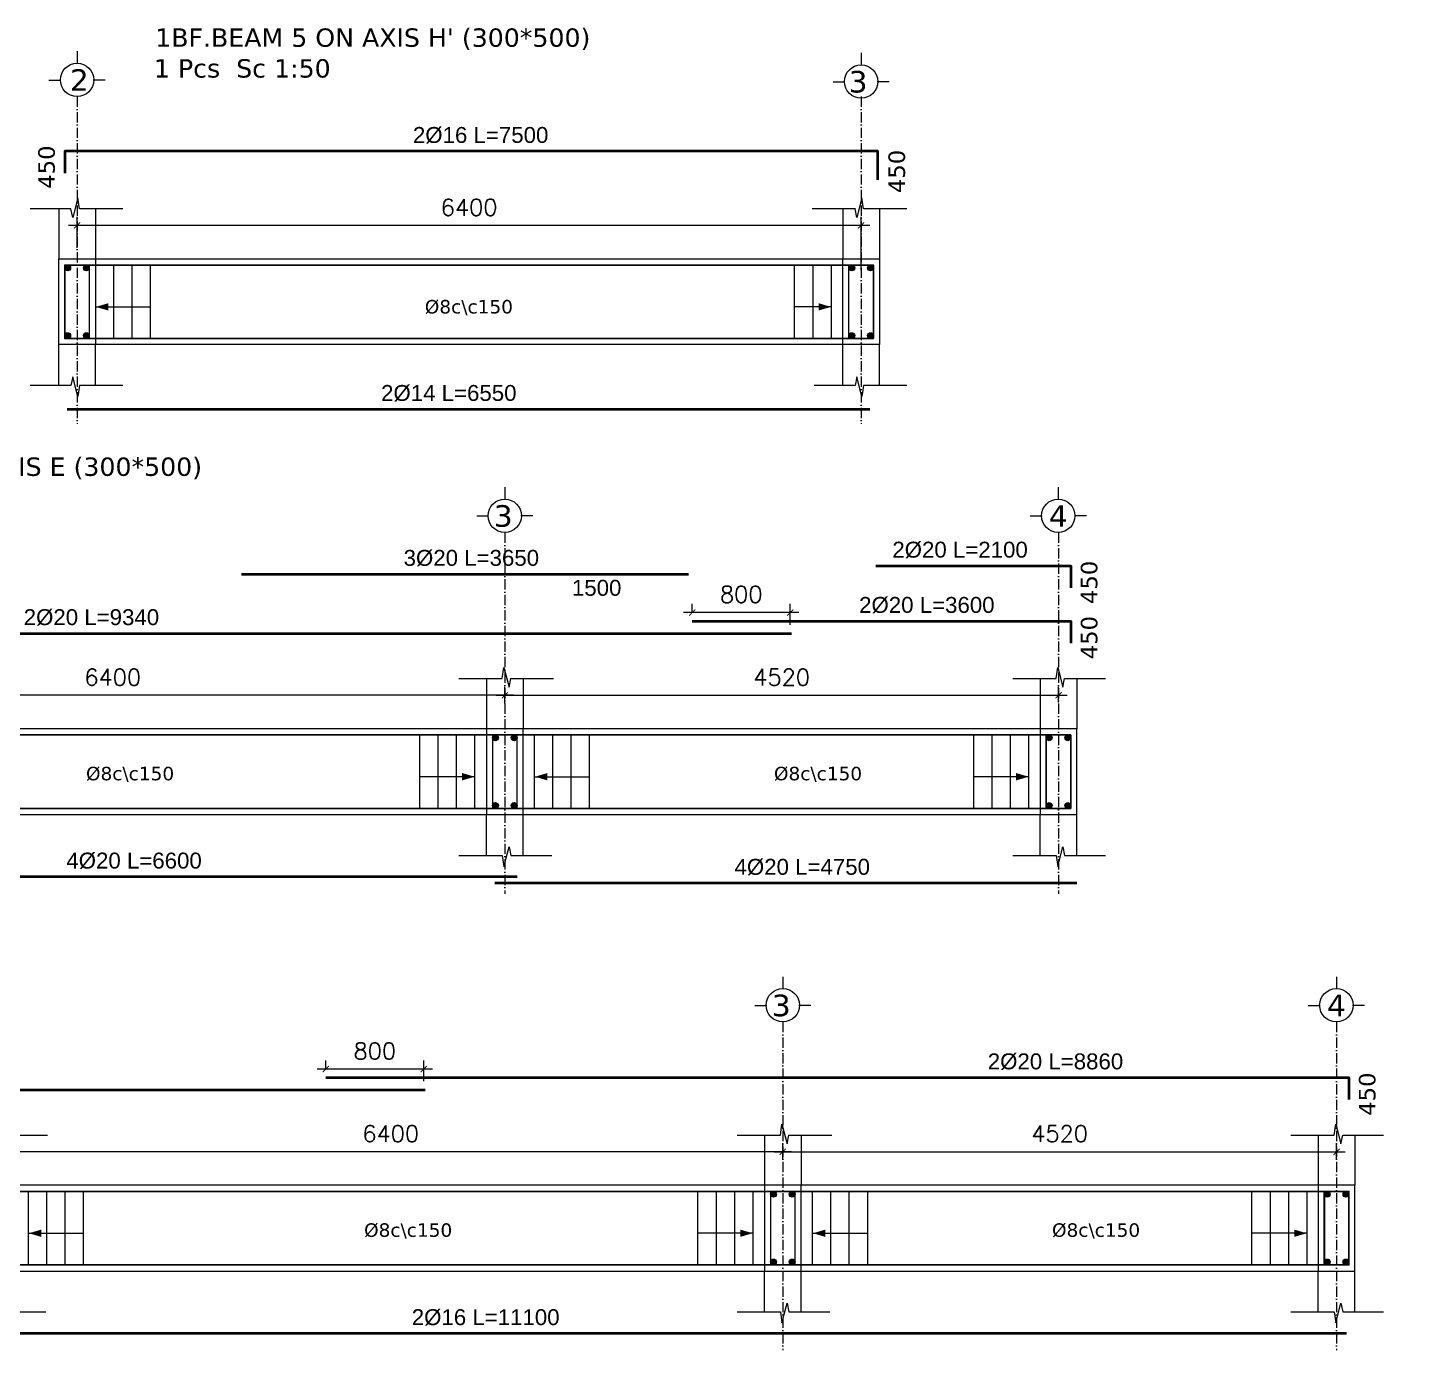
# Model space of a CAD drawing. Header units: inches. Extents: x -17020 to 43805, y -10194 to 123061.
# Drawn here: x -2913 to -1783, y 113224 to 114304 of the extents above; entities that cross this region are included whole.
import ezdxf

# ---------------------------------------------------------------- set-up
doc = ezdxf.new("R2010")
doc.units = ezdxf.units.IN
doc.header["$LTSCALE"] = 0.7
doc.header["$MEASUREMENT"] = 0
doc.linetypes.add('ACAD_ISO10W100', pattern=[18, 12, -3, 0, -3])
doc.layers.get('0').update_dxf_attribs({"lineweight": 13})
doc.layers.get('Defpoints').update_dxf_attribs({"lineweight": 5})
for name, color, linetype, lineweight in [('axis', 254, 'ACAD_ISO10W100', 9), ('BEAM FRAME', 5, 'Continuous', 18), ('COLUMN', 4, 'Continuous', 20), ('elevline', 30, 'Continuous', 20), ('FRAME 070', 5, 'Continuous', 60), ('hatch', 9, 'Continuous', 9), ('renforcment', 141, 'Continuous', 40), ('tex', 3, 'Continuous', 25), ('TEXT', 3, 'Continuous', 25), ('top rein. extension', 50, 'Continuous', 20), ('top renforcment', 7, 'Continuous', 40)]:
    doc.layers.add(name, color=color, linetype=linetype, lineweight=lineweight)
doc.styles.add('100', font='romans.shx', dxfattribs={"height": 13.5})
doc.styles.add('romanc', font='verdana.ttf', dxfattribs={"height": 250})
doc.styles.get("Standard").update_dxf_attribs({"font": 'arial.ttf', "height": 13})
doc.dimstyles.new('100', dxfattribs={"dimtxt": 13.5, "dimasz": 5, "dimexe": 7, "dimexo": 7, "dimgap": 8, "dimtad": 1, "dimdec": 0, "dimlfac": 10, "dimzin": 4, "dimdsep": 46, "dimtxsty": '100', "dimblk": 'ARCHTICK', "dimcen": 0.09, "dimdle": 7, "dimclrd": 1, "dimclre": 8, "dimclrt": 2, "dimadec": 0, "dimazin": 1, "dimtfac": 1, "dimtdec": 0, "dimtix": 1, "dimtofl": 0, "dimtmove": 0, "dimatfit": 3, "dimldrblk": 'ARCHTICK', "dimfxl": 0.18, "dimtolj": 1, "dimtzin": 0, "dimlwd": -1, "dimlwe": -1, "dimarcsym": 0})
doc.dimstyles.get("Standard").update_dxf_attribs({"dimtxt": 13, "dimasz": 5, "dimexe": 0.18, "dimexo": 0.0625, "dimgap": 6, "dimtad": 1, "dimdec": 0, "dimlfac": 10, "dimzin": 0, "dimdsep": 46, "dimtxsty": 'Standard', "dimblk": 'ARCHTICK', "dimcen": 0.09, "dimse1": 1, "dimse2": 1, "dimclrd": 1, "dimclre": 7, "dimclrt": 3, "dimadec": 0, "dimazin": 0, "dimtfac": 1, "dimtdec": 0, "dimtix": 1, "dimtofl": 0, "dimtmove": 0, "dimatfit": 3, "dimldrblk": 'ARCHTICK', "dimfxl": 1, "dimtolj": 1, "dimtzin": 0, "dimarcsym": 0})

# ---------------------------------------------------------------- blocks, each defined once
blk = doc.blocks.new('_ArchTick')
at = {"color": 0, "linetype": 'ByBlock', "lineweight": 0, "const_width": 0.15}
blk.add_lwpolyline([(-0.5, -0.5), (0.5, 0.5)], dxfattribs=at)
blk = doc.blocks.new('*D1490')
at = {"color": 8, "transparency": 16777216}
for p, q in [((-2872.4, 114124.5), (-2872.4, 114149.7)), ((-2232.4, 114106.1), (-2232.4, 114149.7))]:
    blk.add_line(p, q, dxfattribs=at)
at = {"color": 1, "transparency": 16777216}
blk.add_line((-2225.4, 114142.7), (-2879.4, 114142.7), dxfattribs=at)
at = {"layer": 'Defpoints', "color": 0, "transparency": 16777216}
for p in [(-2872.4, 114142.7), (-2872.4, 114117.5), (-2232.4, 114099.1)]:
    blk.add_point(p, dxfattribs=at)
at = {"color": 1, "transparency": 16777216, "xscale": 5, "yscale": 5, "zscale": 5, "rotation": 180}
blk.add_blockref('_ArchTick', (-2872.4, 114142.7), dxfattribs=at)
at = {"color": 1, "transparency": 16777216, "xscale": 5, "yscale": 5, "zscale": 5}
blk.add_blockref('_ArchTick', (-2232.4, 114142.7), dxfattribs=at)
at = {"color": 2, "transparency": 16777216, "insert": (-2552.4, 114157.4), "char_height": 13.5, "attachment_point": 5, "style": '100'}
blk.add_mtext('\\A1;6400', dxfattribs=at)
blk = doc.blocks.new('*D1491')
at = {"layer": 'Defpoints', "color": 0, "transparency": 16777216}
for p in [(-2880.4, 113992.7, -37318.8), (-2880.4, 113992.7), (-2225.4, 113992.7, -13870.6)]:
    blk.add_point(p, dxfattribs=at)
at = {"layer": 'TEXT', "color": 3, "transparency": 16777216, "insert": (-2569, 114005.7), "char_height": 13, "attachment_point": 5}
blk.add_mtext('\\A1;2%%C14 L=6550', dxfattribs=at)
blk = doc.blocks.new('*D1492')
at = {"layer": 'Defpoints', "color": 0, "transparency": 16777216}
for p in [(-2925.8, 114203.3, -440.4), (-2175.8, 114203.3, 46.4), (-2175.8, 114203.3)]:
    blk.add_point(p, dxfattribs=at)
at = {"layer": 'TEXT', "color": 3, "transparency": 16777216, "insert": (-2543, 114216.3), "char_height": 13, "attachment_point": 5}
blk.add_mtext('\\A1;2%%C16 L=7500', dxfattribs=at)
blk = doc.blocks.new('*D1515')
at = {"layer": 'Defpoints', "color": 0, "transparency": 16777216}
for p in [(-3223.3, 113809.7, -0.5), (-3223.3, 113809.7), (-2289.3, 113809.7, -167.8)]:
    blk.add_point(p, dxfattribs=at)
at = {"layer": 'TEXT', "color": 3, "transparency": 16777216, "insert": (-2860.7, 113822.7), "char_height": 13, "attachment_point": 5}
blk.add_mtext('\\A1;2%%C20 L=9340', dxfattribs=at)
blk = doc.blocks.new('*D1516')
at = {"color": 8, "transparency": 16777216}
for p, q in [((-2523.3, 113752.6), (-2523.3, 113766.2)), ((-2071.3, 113753.2), (-2071.3, 113766.2))]:
    blk.add_line(p, q, dxfattribs=at)
at = {"color": 1, "transparency": 16777216}
blk.add_line((-2530.3, 113759.2), (-2064.3, 113759.2), dxfattribs=at)
at = {"layer": 'Defpoints', "color": 0, "transparency": 16777216}
for p in [(-2071.3, 113759.2), (-2523.3, 113745.6), (-2071.3, 113746.2)]:
    blk.add_point(p, dxfattribs=at)
at = {"color": 1, "transparency": 16777216, "xscale": 5, "yscale": 5, "zscale": 5, "rotation": 180}
blk.add_blockref('_ArchTick', (-2523.3, 113759.2), dxfattribs=at)
at = {"color": 1, "transparency": 16777216, "xscale": 5, "yscale": 5, "zscale": 5}
blk.add_blockref('_ArchTick', (-2071.3, 113759.2), dxfattribs=at)
at = {"color": 2, "transparency": 16777216, "insert": (-2297.3, 113773.9), "char_height": 13.5, "attachment_point": 5, "style": '100'}
blk.add_mtext('\\A1;4520', dxfattribs=at)
blk = doc.blocks.new('*D1517')
at = {"layer": 'Defpoints', "color": 0, "transparency": 16777216}
for p in [(-2370.3, 113819.7, -157.8), (-2370.3, 113819.7), (-2010.3, 113819.7, -436.4)]:
    blk.add_point(p, dxfattribs=at)
at = {"layer": 'TEXT', "color": 3, "transparency": 16777216, "insert": (-2178.8, 113832.7), "char_height": 13, "attachment_point": 5}
blk.add_mtext('\\A1;2%%C20 L=3600', dxfattribs=at)
blk = doc.blocks.new('*D1523')
at = {"color": 8, "transparency": 16777216}
for p, q in [((-2370.3, 113826.7), (-2370.3, 113833.7)), ((-2290.3, 113816.7), (-2290.3, 113833.7))]:
    blk.add_line(p, q, dxfattribs=at)
at = {"color": 1, "transparency": 16777216}
blk.add_line((-2283.3, 113826.7), (-2377.3, 113826.7), dxfattribs=at)
at = {"layer": 'Defpoints', "color": 0, "transparency": 16777216}
for p in [(-2370.3, 113826.7), (-2370.3, 113819.7), (-2290.3, 113809.7)]:
    blk.add_point(p, dxfattribs=at)
at = {"color": 1, "transparency": 16777216, "xscale": 5, "yscale": 5, "zscale": 5, "rotation": 180}
blk.add_blockref('_ArchTick', (-2370.3, 113826.7), dxfattribs=at)
at = {"color": 1, "transparency": 16777216, "xscale": 5, "yscale": 5, "zscale": 5}
blk.add_blockref('_ArchTick', (-2290.3, 113826.7), dxfattribs=at)
at = {"color": 2, "transparency": 16777216, "insert": (-2330.3, 113841.5), "char_height": 13.5, "attachment_point": 5, "style": '100'}
blk.add_mtext('\\A1;800', dxfattribs=at)
blk = doc.blocks.new('*D1518')
at = {"color": 8, "transparency": 16777216}
for p, q in [((-3163.3, 113750.2), (-3163.3, 113766.2)), ((-2523.3, 113752.6), (-2523.3, 113766.2))]:
    blk.add_line(p, q, dxfattribs=at)
at = {"color": 1, "transparency": 16777216}
blk.add_line((-2516.3, 113759.2), (-3170.3, 113759.2), dxfattribs=at)
at = {"layer": 'Defpoints', "color": 0, "transparency": 16777216}
for p in [(-3163.3, 113759.2), (-3163.3, 113743.2), (-2523.3, 113745.6)]:
    blk.add_point(p, dxfattribs=at)
at = {"color": 1, "transparency": 16777216, "xscale": 5, "yscale": 5, "zscale": 5, "rotation": 180}
blk.add_blockref('_ArchTick', (-3163.3, 113759.2), dxfattribs=at)
at = {"color": 1, "transparency": 16777216, "xscale": 5, "yscale": 5, "zscale": 5}
blk.add_blockref('_ArchTick', (-2523.3, 113759.2), dxfattribs=at)
at = {"color": 2, "transparency": 16777216, "insert": (-2843.3, 113773.9), "char_height": 13.5, "attachment_point": 5, "style": '100'}
blk.add_mtext('\\A1;6400', dxfattribs=at)
blk = doc.blocks.new('*D1520')
at = {"layer": 'Defpoints', "color": 0, "transparency": 16777216}
for p in [(-3173.3, 113611, -13652.7), (-2513.3, 113611, -37100.9), (-2513.3, 113611)]:
    blk.add_point(p, dxfattribs=at)
at = {"layer": 'TEXT', "color": 3, "transparency": 16777216, "insert": (-2825.9, 113624), "char_height": 13, "attachment_point": 5}
blk.add_mtext('\\A1;4%%C20 L=6600', dxfattribs=at)
blk = doc.blocks.new('*D1521')
at = {"layer": 'Defpoints', "color": 0, "transparency": 16777216}
for p in [(-2531.3, 113605.9, -13652.7), (-2056.3, 113605.9, -37318.8), (-2056.3, 113605.9)]:
    blk.add_point(p, dxfattribs=at)
at = {"layer": 'TEXT', "color": 3, "transparency": 16777216, "insert": (-2280.5, 113618.9), "char_height": 13, "attachment_point": 5}
blk.add_mtext('\\A1;4%%C20 L=4750', dxfattribs=at)
blk = doc.blocks.new('*D1522')
at = {"layer": 'Defpoints', "color": 0, "transparency": 16777216}
for p in [(-2220.3, 113864.8, -157.8), (-2220.3, 113864.8), (-2010.3, 113864.8, -436.4)]:
    blk.add_point(p, dxfattribs=at)
at = {"layer": 'TEXT', "color": 3, "transparency": 16777216, "insert": (-2151.7, 113877.8), "char_height": 13, "attachment_point": 5}
blk.add_mtext('\\A1;2%%C20 L=2100', dxfattribs=at)
blk = doc.blocks.new('*D1524')
at = {"layer": 'Defpoints', "color": 0, "transparency": 16777216}
for p in [(-2738.3, 113858.1, -203.1), (-2738.3, 113858.1), (-2373.3, 113858.1, -189.9)]:
    blk.add_point(p, dxfattribs=at)
at = {"layer": 'TEXT', "color": 3, "transparency": 16777216, "insert": (-2550.6, 113871.1), "char_height": 13, "attachment_point": 5}
blk.add_mtext('\\A1;3%%C20 L=3650', dxfattribs=at)
blk = doc.blocks.new('*D1525')
at = {"layer": 'Defpoints', "color": 0, "transparency": 16777216}
for p in [(-2523.3, 113856.5), (-2373.3, 113856.5), (-2373.3, 113834.1)]:
    blk.add_point(p, dxfattribs=at)
at = {"layer": 'TEXT', "color": 3, "transparency": 16777216, "insert": (-2448.3, 113846.8), "char_height": 13, "attachment_point": 5}
blk.add_mtext('\\A1;1500', dxfattribs=at)
blk = doc.blocks.new('*D1548')
at = {"layer": 'Defpoints', "color": 0, "transparency": 16777216}
for p in [(-3638.4, 113437.1, -218.4), (-3638.4, 113437.1), (-2588.4, 113437.1, -167.8)]:
    blk.add_point(p, dxfattribs=at)
at = {"layer": 'TEXT', "color": 3, "transparency": 16777216, "insert": (-3170.1, 113450.1), "char_height": 13, "attachment_point": 5}
blk.add_mtext('\\A1;2%%C20 L=10500', dxfattribs=at)
blk = doc.blocks.new('*D1549')
at = {"color": 8, "transparency": 16777216}
for p, q in [((-2296.4, 113379.9), (-2296.4, 113393.5)), ((-1844.4, 113380.5), (-1844.4, 113393.5))]:
    blk.add_line(p, q, dxfattribs=at)
at = {"color": 1, "transparency": 16777216}
blk.add_line((-2303.4, 113386.5), (-1837.4, 113386.5), dxfattribs=at)
at = {"layer": 'Defpoints', "color": 0, "transparency": 16777216}
for p in [(-1844.4, 113386.5), (-2296.4, 113372.9), (-1844.4, 113373.5)]:
    blk.add_point(p, dxfattribs=at)
at = {"color": 1, "transparency": 16777216, "xscale": 5, "yscale": 5, "zscale": 5, "rotation": 180}
blk.add_blockref('_ArchTick', (-2296.4, 113386.5), dxfattribs=at)
at = {"color": 1, "transparency": 16777216, "xscale": 5, "yscale": 5, "zscale": 5}
blk.add_blockref('_ArchTick', (-1844.4, 113386.5), dxfattribs=at)
at = {"color": 2, "transparency": 16777216, "insert": (-2070.4, 113401.3), "char_height": 13.5, "attachment_point": 5, "style": '100'}
blk.add_mtext('\\A1;4520', dxfattribs=at)
blk = doc.blocks.new('*D1542')
at = {"layer": 'Defpoints', "color": 0, "transparency": 16777216}
for p in [(-2669.4, 113447.1, -157.8), (-2669.4, 113447.1), (-1783.4, 113447.1, -218.5)]:
    blk.add_point(p, dxfattribs=at)
at = {"layer": 'TEXT', "color": 3, "transparency": 16777216, "insert": (-2073.8, 113460.1), "char_height": 13, "attachment_point": 5}
blk.add_mtext('\\A1;2%%C20 L=8860', dxfattribs=at)
blk = doc.blocks.new('*D1550')
at = {"color": 8, "transparency": 16777216}
for p, q in [((-2669.4, 113454.1), (-2669.4, 113461.1)), ((-2589.4, 113444.1), (-2589.4, 113461.1))]:
    blk.add_line(p, q, dxfattribs=at)
at = {"color": 1, "transparency": 16777216}
blk.add_line((-2582.4, 113454.1), (-2676.4, 113454.1), dxfattribs=at)
at = {"layer": 'Defpoints', "color": 0, "transparency": 16777216}
for p in [(-2669.4, 113454.1), (-2669.4, 113447.1), (-2589.4, 113437.1)]:
    blk.add_point(p, dxfattribs=at)
at = {"color": 1, "transparency": 16777216, "xscale": 5, "yscale": 5, "zscale": 5, "rotation": 180}
blk.add_blockref('_ArchTick', (-2669.4, 113454.1), dxfattribs=at)
at = {"color": 1, "transparency": 16777216, "xscale": 5, "yscale": 5, "zscale": 5}
blk.add_blockref('_ArchTick', (-2589.4, 113454.1), dxfattribs=at)
at = {"color": 2, "transparency": 16777216, "insert": (-2629.4, 113468.8), "char_height": 13.5, "attachment_point": 5, "style": '100'}
blk.add_mtext('\\A1;800', dxfattribs=at)
blk = doc.blocks.new('*D1543')
at = {"color": 8, "transparency": 16777216}
for p, q in [((-2936.4, 113377.6), (-2936.4, 113393.5)), ((-2296.4, 113379.9), (-2296.4, 113393.5))]:
    blk.add_line(p, q, dxfattribs=at)
at = {"color": 1, "transparency": 16777216}
blk.add_line((-2289.4, 113386.5), (-2943.4, 113386.5), dxfattribs=at)
at = {"layer": 'Defpoints', "color": 0, "transparency": 16777216}
for p in [(-2936.4, 113386.5), (-2936.4, 113370.6), (-2296.4, 113372.9)]:
    blk.add_point(p, dxfattribs=at)
at = {"color": 1, "transparency": 16777216, "xscale": 5, "yscale": 5, "zscale": 5, "rotation": 180}
blk.add_blockref('_ArchTick', (-2936.4, 113386.5), dxfattribs=at)
at = {"color": 1, "transparency": 16777216, "xscale": 5, "yscale": 5, "zscale": 5}
blk.add_blockref('_ArchTick', (-2296.4, 113386.5), dxfattribs=at)
at = {"color": 2, "transparency": 16777216, "insert": (-2616.4, 113401.3), "char_height": 13.5, "attachment_point": 5, "style": '100'}
blk.add_mtext('\\A1;6400', dxfattribs=at)
blk = doc.blocks.new('*D1546')
at = {"layer": 'Defpoints', "color": 0, "transparency": 16777216}
for p in [(-2946.4, 113238.3, -13652.7), (-1836.4, 113238.3, -37100.9), (-1836.4, 113238.3)]:
    blk.add_point(p, dxfattribs=at)
at = {"layer": 'TEXT', "color": 3, "transparency": 16777216, "insert": (-2538.9, 113251.3), "char_height": 13, "attachment_point": 5}
blk.add_mtext('\\A1;2%%C16 L=11100', dxfattribs=at)

msp = doc.modelspace()

# ---------------------------------------------------------------- hatches: boundary and pattern name
at = {"layer": 'elevline'}
for points in [[(-2877.68, 114108, 1), (-2882.43, 114108, 1)], [(-2867.19, 114108, -1), (-2862.43, 114108, -1)], [(-2237.68, 114108, 1), (-2242.43, 114108, 1)], [(-2227.19, 114108, -1), (-2222.43, 114108, -1)], [(-2877.68, 114052.76, -1), (-2882.43, 114052.76, -1)], [(-2867.19, 114052.76, 1), (-2862.43, 114052.76, 1)], [(-2237.68, 114052.76, -1), (-2242.43, 114052.76, -1)], [(-2227.19, 114052.76, 1), (-2222.43, 114052.76, 1)], [(-2528.56, 113724.48, 1), (-2533.32, 113724.48, 1)], [(-2518.07, 113724.48, -1), (-2513.32, 113724.48, -1)], [(-2076.56, 113724.48, 1), (-2081.32, 113724.48, 1)], [(-2066.07, 113724.48, -1), (-2061.32, 113724.48, -1)], [(-2528.56, 113669.24, -1), (-2533.32, 113669.24, -1)], [(-2518.07, 113669.24, 1), (-2513.32, 113669.24, 1)], [(-2076.56, 113669.24, -1), (-2081.32, 113669.24, -1)], [(-2066.07, 113669.24, 1), (-2061.32, 113669.24, 1)], [(-2301.6, 113351.83, 1), (-2306.35, 113351.83, 1)], [(-2291.11, 113351.83, -1), (-2286.35, 113351.83, -1)], [(-1849.6, 113351.83, 1), (-1854.35, 113351.83, 1)], [(-1839.11, 113351.83, -1), (-1834.35, 113351.83, -1)], [(-2301.6, 113296.59, -1), (-2306.35, 113296.59, -1)], [(-2291.11, 113296.59, 1), (-2286.35, 113296.59, 1)], [(-1849.6, 113296.59, -1), (-1854.35, 113296.59, -1)], [(-1839.11, 113296.59, 1), (-1834.35, 113296.59, 1)]]:
    msp.add_hatch(color=256, dxfattribs=at).paths.add_polyline_path(points)

# ---------------------------------------------------------------- linework, layer by layer
at = {"layer": 'axis'}
for p, q in [((-2872.43, 114247.9, -217.91), (-2872.43, 113980.64, -217.91)), ((-2232.43, 114247.9, -217.91), (-2232.43, 113980.64, -217.91)), ((-2523.32, 113892.05), (-2523.32, 113597.12)), ((-2071.32, 113892.05), (-2071.32, 113597.12)), ((-2296.35, 113492.51, -217.91), (-2296.35, 113224.47, -217.91)), ((-1844.35, 113492.51, -217.91), (-1844.35, 113224.47, -217.91))]:
    msp.add_line(p, q, dxfattribs=at)
at = {"layer": 'BEAM FRAME'}
for points in [[(-2217.43, 114045.38), (-2887.43, 114045.38), (-2887.43, 114115.38), (-2217.43, 114115.38)], [(-3593.35, 113289.21), (-1829.35, 113289.21), (-1829.35, 113359.21), (-3593.35, 113359.21)]]:
    msp.add_lwpolyline(points, close=True, dxfattribs=at)
at = {"layer": 'BEAM FRAME', "elevation": 217.91}
msp.add_lwpolyline([(-3178.32, 113661.86), (-2056.32, 113661.86), (-2056.32, 113731.86), (-3178.32, 113731.86)], close=True, dxfattribs=at)
at = {"layer": 'COLUMN', "lineweight": 20}
for p, q in [((-2887.43, 114156.3), (-2887.43, 114115.38)), ((-2857.43, 114156.3), (-2857.43, 114115.38)), ((-2247.43, 114156.3), (-2247.43, 114115.38)), ((-2217.43, 114156.3), (-2217.43, 114115.38)), ((-2887.43, 114011.95), (-2887.43, 114045.38)), ((-2857.43, 114011.95), (-2857.43, 114045.38)), ((-2247.43, 114011.95), (-2247.43, 114045.38)), ((-2217.43, 114011.95), (-2217.43, 114045.38)), ((-2538.32, 113772.78, 217.91), (-2538.32, 113731.86, 217.91)), ((-2508.32, 113772.78, 217.91), (-2508.32, 113731.86, 217.91)), ((-2086.32, 113772.78, 217.91), (-2086.32, 113731.86, 217.91)), ((-2056.32, 113772.78, 217.91), (-2056.32, 113731.86, 217.91)), ((-2538.32, 113628.43, 217.91), (-2538.32, 113661.86, 217.91)), ((-2508.32, 113628.43, 217.91), (-2508.32, 113661.86, 217.91)), ((-2086.32, 113628.43, 217.91), (-2086.32, 113661.86, 217.91)), ((-2056.32, 113628.43, 217.91), (-2056.32, 113661.86, 217.91)), ((-2311.35, 113400.14), (-2311.35, 113359.21)), ((-2281.35, 113400.14), (-2281.35, 113359.21)), ((-1859.35, 113400.14), (-1859.35, 113359.21)), ((-1829.35, 113400.14), (-1829.35, 113359.21)), ((-2311.35, 113255.79), (-2311.35, 113289.21)), ((-2281.35, 113255.79), (-2281.35, 113289.21)), ((-1859.35, 113255.79), (-1859.35, 113289.21)), ((-1829.35, 113255.79), (-1829.35, 113289.21))]:
    msp.add_line(p, q, dxfattribs=at)
at = {"layer": 'elevline'}
for p, q in [((-2842.43, 114050.38, -217.91), (-2842.43, 114110.38, -217.91)), ((-2827.43, 114050.38, -217.91), (-2827.43, 114110.38, -217.91)), ((-2812.43, 114050.38, -217.91), (-2812.43, 114110.38, -217.91)), ((-2286.71, 114050.38, -217.91), (-2286.71, 114110.38, -217.91)), ((-2271.71, 114050.38, -217.91), (-2271.71, 114110.38, -217.91)), ((-2256.75, 114050.38, -217.91), (-2256.75, 114110.38, -217.91)), ((-2592.59, 113666.86), (-2592.59, 113726.86)), ((-2577.59, 113666.86), (-2577.59, 113726.86)), ((-2562.59, 113666.86), (-2562.59, 113726.86)), ((-2547.63, 113666.86), (-2547.63, 113726.86)), ((-2499.01, 113666.86), (-2499.01, 113726.86)), ((-2484.05, 113666.86), (-2484.05, 113726.86)), ((-2469.05, 113666.86), (-2469.05, 113726.86)), ((-2454.05, 113666.86), (-2454.05, 113726.86)), ((-2140.39, 113666.86), (-2140.39, 113726.86)), ((-2125.39, 113666.86), (-2125.39, 113726.86)), ((-2110.39, 113666.86), (-2110.39, 113726.86)), ((-2095.43, 113666.86), (-2095.43, 113726.86)), ((-2081.36, 113666.86), (-2081.36, 113726.86)), ((-2912.04, 113294.21, -217.91), (-2912.04, 113354.21, -217.91)), ((-2897.08, 113294.21, -217.91), (-2897.08, 113354.21, -217.91)), ((-2882.08, 113294.21, -217.91), (-2882.08, 113354.21, -217.91)), ((-2867.08, 113294.21, -217.91), (-2867.08, 113354.21, -217.91)), ((-2365.62, 113294.21, -217.91), (-2365.62, 113354.21, -217.91)), ((-2350.62, 113294.21, -217.91), (-2350.62, 113354.21, -217.91)), ((-2335.62, 113294.21, -217.91), (-2335.62, 113354.21, -217.91)), ((-2320.67, 113294.21, -217.91), (-2320.67, 113354.21, -217.91)), ((-2272.04, 113294.21, -217.91), (-2272.04, 113354.21, -217.91)), ((-2257.08, 113294.21, -217.91), (-2257.08, 113354.21, -217.91)), ((-2242.08, 113294.21, -217.91), (-2242.08, 113354.21, -217.91)), ((-2227.08, 113294.21, -217.91), (-2227.08, 113354.21, -217.91)), ((-1913.42, 113294.21, -217.91), (-1913.42, 113354.21, -217.91)), ((-1898.42, 113294.21, -217.91), (-1898.42, 113354.21, -217.91)), ((-1883.42, 113294.21, -217.91), (-1883.42, 113354.21, -217.91)), ((-1868.47, 113294.21, -217.91), (-1868.47, 113354.21, -217.91)), ((-1854.39, 113294.21, -217.91), (-1854.39, 113354.21, -217.91))]:
    msp.add_line(p, q, dxfattribs=at)
for centre in [(-2880.06, 114108, -217.91), (-2864.81, 114108, -217.91), (-2240.06, 114108, -217.91), (-2224.81, 114108, -217.91), (-2880.06, 114052.76, -217.91), (-2864.81, 114052.76, -217.91), (-2240.06, 114052.76, -217.91), (-2224.81, 114052.76, -217.91), (-2530.94, 113724.48), (-2515.7, 113724.48), (-2078.94, 113724.48), (-2063.7, 113724.48), (-2530.94, 113669.24), (-2515.7, 113669.24), (-2078.94, 113669.24), (-2063.7, 113669.24), (-2303.98, 113351.83, -217.91), (-2288.73, 113351.83, -217.91), (-1851.98, 113351.83, -217.91), (-1836.73, 113351.83, -217.91), (-2303.98, 113296.59, -217.91), (-2288.73, 113296.59, -217.91), (-1851.98, 113296.59, -217.91), (-1836.73, 113296.59, -217.91)]:
    msp.add_circle(centre, 2.38, dxfattribs=at)
at = {"layer": 'FRAME 070', "lineweight": 20}
for p, q in [((-2871.75, 114165.31), (-2875.93, 114149.23)), ((-2870.4, 114156.3), (-2871.75, 114165.31)), ((-2231.75, 114165.31), (-2235.93, 114149.23)), ((-2230.4, 114156.3), (-2231.75, 114165.31)), ((-2877.44, 114156.3), (-2910.83, 114156.3)), ((-2875.93, 114149.23), (-2877.44, 114156.3)), ((-2835.04, 114156.3), (-2870.4, 114156.3)), ((-2236.96, 114156.3), (-2272.32, 114156.3)), ((-2235.93, 114149.23), (-2237.44, 114156.3)), ((-2195.04, 114156.3), (-2230.4, 114156.3)), ((-2877.44, 114011.95), (-2910.83, 114011.95)), ((-2875.93, 114019.03), (-2877.44, 114011.95)), ((-2871.75, 114002.95), (-2875.93, 114019.03)), ((-2870.4, 114011.95), (-2871.75, 114002.95)), ((-2835.04, 114011.95), (-2870.4, 114011.95)), ((-2237.44, 114011.95), (-2270.83, 114011.95)), ((-2235.93, 114019.03), (-2237.44, 114011.95)), ((-2231.75, 114002.95), (-2235.93, 114019.03)), ((-2230.4, 114011.95), (-2231.75, 114002.95)), ((-2195.04, 114011.95), (-2230.4, 114011.95)), ((-2525.35, 113772.78, 217.91), (-2524, 113781.79, 217.91)), ((-2524, 113781.79, 217.91), (-2519.82, 113765.71, 217.91)), ((-2073.35, 113772.78, 217.91), (-2072, 113781.79, 217.91)), ((-2072, 113781.79, 217.91), (-2067.82, 113765.71, 217.91)), ((-2560.71, 113772.78, 217.91), (-2525.35, 113772.78, 217.91)), ((-2519.82, 113765.71, 217.91), (-2518.31, 113772.78, 217.91)), ((-2518.79, 113772.78, 217.91), (-2483.43, 113772.78, 217.91)), ((-2108.71, 113772.78, 217.91), (-2073.35, 113772.78, 217.91)), ((-2067.82, 113765.71, 217.91), (-2066.31, 113772.78, 217.91)), ((-2066.31, 113772.78, 217.91), (-2032.92, 113772.78, 217.91)), ((-2560.71, 113628.43, 217.91), (-2525.35, 113628.43, 217.91)), ((-2525.35, 113628.43, 217.91), (-2524, 113619.43, 217.91)), ((-2524, 113619.43, 217.91), (-2519.82, 113635.51, 217.91)), ((-2519.82, 113635.51, 217.91), (-2518.31, 113628.43, 217.91)), ((-2518.31, 113628.43, 217.91), (-2484.92, 113628.43, 217.91)), ((-2108.71, 113628.43, 217.91), (-2073.35, 113628.43, 217.91)), ((-2073.35, 113628.43, 217.91), (-2072, 113619.43, 217.91)), ((-2072, 113619.43, 217.91), (-2067.82, 113635.51, 217.91)), ((-2067.82, 113635.51, 217.91), (-2066.31, 113628.43, 217.91)), ((-2066.31, 113628.43, 217.91), (-2032.92, 113628.43, 217.91)), ((-2298.39, 113400.14), (-2297.04, 113409.14)), ((-2297.04, 113409.14), (-2292.85, 113393.06)), ((-1846.39, 113400.14), (-1845.04, 113409.14)), ((-1845.04, 113409.14), (-1840.85, 113393.06)), ((-2931.83, 113400.14), (-2896.47, 113400.14)), ((-2333.74, 113400.14), (-2298.39, 113400.14)), ((-2292.85, 113393.06), (-2291.35, 113400.14)), ((-2291.83, 113400.14), (-2256.47, 113400.14)), ((-1881.74, 113400.14), (-1846.39, 113400.14)), ((-1840.85, 113393.06), (-1839.35, 113400.14)), ((-1839.35, 113400.14), (-1805.96, 113400.14)), ((-2931.35, 113255.79), (-2897.96, 113255.79)), ((-2333.74, 113255.79), (-2298.39, 113255.79)), ((-2298.39, 113255.79), (-2297.04, 113246.79)), ((-2297.04, 113246.79), (-2292.85, 113262.86)), ((-2292.85, 113262.86), (-2291.35, 113255.79)), ((-2291.35, 113255.79), (-2257.96, 113255.79)), ((-1881.74, 113255.79), (-1846.39, 113255.79)), ((-1846.39, 113255.79), (-1845.04, 113246.79)), ((-1845.04, 113246.79), (-1840.85, 113262.86)), ((-1840.85, 113262.86), (-1839.35, 113255.79)), ((-1839.35, 113255.79), (-1805.96, 113255.79))]:
    msp.add_line(p, q, dxfattribs=at)
at = {"layer": 'FRAME 070', "lineweight": 15, "elevation": -217.91}
for points in [[(-2857.43, 114045.38), (-2887.43, 114045.38), (-2887.43, 114115.38), (-2857.43, 114115.38)], [(-2217.43, 114045.38), (-2247.43, 114045.38), (-2247.43, 114115.38), (-2217.43, 114115.38)], [(-2311.35, 113289.21), (-2281.35, 113289.21), (-2281.35, 113359.21), (-2311.35, 113359.21)], [(-1859.35, 113289.21), (-1829.35, 113289.21), (-1829.35, 113359.21), (-1859.35, 113359.21)]]:
    msp.add_lwpolyline(points, close=True, dxfattribs=at)
at = {"layer": 'FRAME 070', "lineweight": 15}
for points in [[(-2538.32, 113661.86), (-2508.32, 113661.86), (-2508.32, 113731.86), (-2538.32, 113731.86)], [(-2086.32, 113661.86), (-2056.32, 113661.86), (-2056.32, 113731.86), (-2086.32, 113731.86)]]:
    msp.add_lwpolyline(points, close=True, dxfattribs=at)
at = {"layer": 'hatch'}
for p, q in [((-2872.43, 114284.87, -217.91), (-2872.43, 114275.14, -217.91)), ((-2232.43, 114283.51, -217.91), (-2232.43, 114273.78, -217.91)), ((-2895.36, 114261.4, -217.91), (-2885.62, 114261.4, -217.91)), ((-2849.51, 114261.4, -217.91), (-2859.25, 114261.4, -217.91)), ((-2255.36, 114260.03, -217.91), (-2245.62, 114260.03, -217.91)), ((-2209.51, 114260.03, -217.91), (-2219.25, 114260.03, -217.91)), ((-2523.32, 113929.02), (-2523.32, 113919.29)), ((-2071.52, 113929.02), (-2071.52, 113919.29)), ((-2546.24, 113905.55), (-2536.51, 113905.55)), ((-2500.39, 113905.55), (-2510.13, 113905.55)), ((-2094.44, 113905.55), (-2084.71, 113905.55)), ((-2048.59, 113905.55), (-2058.33, 113905.55)), ((-2296.35, 113529.48, -217.91), (-2296.35, 113519.75, -217.91)), ((-1844.55, 113529.48, -217.91), (-1844.55, 113519.74, -217.91)), ((-2319.28, 113506, -217.91), (-2309.54, 113506, -217.91)), ((-2273.43, 113506, -217.91), (-2283.16, 113506, -217.91)), ((-1867.48, 113506, -217.91), (-1857.74, 113506, -217.91)), ((-1821.63, 113506, -217.91), (-1831.36, 113506, -217.91))]:
    msp.add_line(p, q, dxfattribs=at)
for centre in [(-2872.43, 114261.52, -217.91), (-2232.43, 114260.16, -217.91), (-2523.32, 113905.67), (-2071.52, 113905.67), (-2296.35, 113506.13, -217.91), (-1844.55, 113506.12, -217.91)]:
    msp.add_circle(centre, 13.62, dxfattribs=at)
at = {"layer": 'renforcment', "lineweight": -2}
for points in [[(-2222.43, 114050.38), (-2882.43, 114050.38), (-2882.43, 114110.38), (-2222.43, 114110.38)], [(-3588.35, 113294.21), (-1834.35, 113294.21), (-1834.35, 113354.21), (-3588.35, 113354.21)]]:
    msp.add_lwpolyline(points, close=True, dxfattribs=at)
at = {"layer": 'renforcment', "lineweight": -2, "elevation": 217.91}
msp.add_lwpolyline([(-3173.32, 113666.86), (-2061.32, 113666.86), (-2061.32, 113726.86), (-3173.32, 113726.86)], close=True, dxfattribs=at)
at = {"layer": 'top rein. extension'}
for p, q in [((-2857.39, 114076.22, -217.91), (-2812.43, 114076.22, -217.91)), ((-2256.75, 114076.22, -217.91), (-2286.71, 114076.22, -217.91)), ((-2547.63, 113692.7), (-2592.59, 113692.7)), ((-2499.01, 113692.7), (-2454.05, 113692.7)), ((-2095.43, 113692.7), (-2140.39, 113692.7)), ((-2912.04, 113320.05, -217.91), (-2867.08, 113320.05, -217.91)), ((-2320.67, 113320.05, -217.91), (-2365.62, 113320.05, -217.91)), ((-2272.04, 113320.05, -217.91), (-2227.08, 113320.05, -217.91)), ((-1868.47, 113320.05, -217.91), (-1913.42, 113320.05, -217.91))]:
    msp.add_line(p, q, dxfattribs=at)
for points in [[(-2846.92, 114079.22, -217.91), (-2857.05, 114076.22, -217.91), (-2846.92, 114073.22, -217.91)], [(-2267.22, 114079.22, -217.91), (-2257.09, 114076.22, -217.91), (-2267.22, 114073.22, -217.91)], [(-2558.1, 113695.7), (-2547.98, 113692.7), (-2558.1, 113689.7)], [(-2488.53, 113695.7), (-2498.66, 113692.7), (-2488.53, 113689.7)], [(-2105.9, 113695.7), (-2095.78, 113692.7), (-2105.9, 113689.7)], [(-2901.57, 113323.05, -217.91), (-2911.69, 113320.05, -217.91), (-2901.57, 113317.05, -217.91)], [(-2331.14, 113323.05, -217.91), (-2321.01, 113320.05, -217.91), (-2331.14, 113317.05, -217.91)], [(-2261.57, 113323.05, -217.91), (-2271.69, 113320.05, -217.91), (-2261.57, 113317.05, -217.91)], [(-1878.94, 113323.05, -217.91), (-1868.81, 113320.05, -217.91), (-1878.94, 113317.05, -217.91)]]:
    msp.add_solid(points, dxfattribs=at)
at = {"layer": 'top renforcment'}
for p, q in [((-2880.43, 113992.72, -435.81), (-2225.43, 113992.72, -435.81)), ((-2513.32, 113610.98), (-3173.32, 113610.98)), ((-2056.32, 113605.86, -217.91), (-2531.32, 113605.86)), ((-1836.35, 113238.34, -217.91), (-2946.35, 113238.34, -217.91))]:
    msp.add_line(p, q, dxfattribs=at)
at = {"layer": 'top renforcment', "elevation": -217.91}
for points in [[(-2218.73, 114179.98), (-2218.73, 114203.25), (-2882.43, 114203.25), (-2882.43, 114185.36)], [(-2669.38, 113447.09), (-1834.35, 113447.09), (-1834.35, 113429.2)], [(-3588.35, 113416.81), (-3588.35, 113437.09), (-2588.38, 113437.09)]]:
    msp.add_lwpolyline(points, dxfattribs=at)
at = {"layer": 'top renforcment', "lineweight": 15, "elevation": -217.91}
for points in [[(-2862.43, 114050.38), (-2882.43, 114050.38), (-2882.43, 114110.38), (-2862.43, 114110.38)], [(-2222.43, 114050.38), (-2242.43, 114050.38), (-2242.43, 114110.38), (-2222.43, 114110.38)], [(-2306.35, 113294.21), (-2286.35, 113294.21), (-2286.35, 113354.21), (-2306.35, 113354.21)], [(-1854.35, 113294.21), (-1834.35, 113294.21), (-1834.35, 113354.21), (-1854.35, 113354.21)]]:
    msp.add_lwpolyline(points, close=True, dxfattribs=at)
at = {"layer": 'top renforcment'}
for points in [[(-2220.35, 113864.85), (-2061.32, 113864.85), (-2061.32, 113846.96)], [(-2738.32, 113858.08), (-2373.32, 113858.08)], [(-2370.35, 113819.73), (-2061.32, 113819.73), (-2061.32, 113801.84)], [(-3173.32, 113789.46), (-3173.32, 113809.73), (-2289.35, 113809.73)]]:
    msp.add_lwpolyline(points, dxfattribs=at)
at = {"layer": 'top renforcment', "lineweight": 15}
for points in [[(-2533.32, 113666.86), (-2513.32, 113666.86), (-2513.32, 113726.86), (-2533.32, 113726.86)], [(-2081.32, 113666.86), (-2061.32, 113666.86), (-2061.32, 113726.86), (-2081.32, 113726.86)]]:
    msp.add_lwpolyline(points, close=True, dxfattribs=at)

# ---------------------------------------------------------------- texts
at = {"layer": 'tex', "style": 'romanc'}
for p in [(-2588.59, 114070.85, -33654.09), (-2865.13, 113689.79, -33436.19), (-2303.6, 113689.79, -33436.19), (-2638.16, 113317.14, -33654.09), (-2076.64, 113317.14, -33654.09)]:
    msp.add_text('%%C8c\\c150', height=11, dxfattribs=at).set_placement(p)
at = {"layer": 'TEXT', "style": 'romanc'}
for s, height, p in [("1BF.BEAM 5 ON AXIS H' (300*500)", 15, (-2808.67, 114288.52, -217.91)), ('1 Pcs  Sc 1:50 ', 15, (-2809.69, 114263.42, -217.91)), ('2', 17.6, (-2878.27, 114252.6, -217.91)), ('3', 17.6, (-2242.61, 114251.23, -217.91)), ('1BF.BEAM 7 ON AXIS E (300*500)', 15, (-3117.49, 113938.28)), ('3', 17.6, (-2532.26, 113896.75)), ('4', 17.6, (-2079.12, 113896.75)), ('3', 17.6, (-2305.3, 113497.2, -217.91)), ('4', 17.6, (-1852.16, 113497.2, -217.91))]:
    msp.add_text(s, height=height, dxfattribs=at).set_placement(p)
for p in [(-2890.61, 114172.65, -73610.86), (-2196.65, 114169.1, -73175.05), (-2039.64, 113833.67, -73392.95), (-2039.64, 113788.56, -73392.95), (-1812.68, 113415.91, -73392.95)]:
    msp.add_text('450', height=13.5, rotation=90, dxfattribs=at).set_placement(p)

# ---------------------------------------------------------------- dimensions: what is measured, and where the dimension line sits
for base, p1, p2, picture, middle in [((-2872.43, 114142.67, -217.91), (-2232.43, 114099.12, -217.91), (-2872.43, 114117.47, -217.91), '*D1490', (-2552.43, 114142.67, -217.91)), ((-3163.32, 113759.15), (-2523.32, 113745.56), (-3163.32, 113743.24), '*D1518', (-2843.32, 113759.15)), ((-2936.35, 113386.51, -217.91), (-2296.35, 113372.92, -217.91), (-2936.35, 113370.6, -217.91), '*D1543', (-2616.35, 113386.51, -217.91))]:
    dim = msp.add_linear_dim(base=base, p1=p1, p2=p2, angle=180, dimstyle='100')
    dim.commit()
    dim.dimension.update_dxf_attribs({"geometry": picture, "text_midpoint": middle, "dimtype": 160})
for base, p1, p2, picture, middle in [((-2370.35, 113826.73), (-2290.35, 113809.73), (-2370.35, 113819.73), '*D1523', (-2330.35, 113841.48)), ((-2669.38, 113454.09, -217.91), (-2589.38, 113437.09, -217.91), (-2669.38, 113447.09, -217.91), '*D1550', (-2629.38, 113468.84, -217.91))]:
    dim = msp.add_linear_dim(base=base, p1=p1, p2=p2, dimstyle='100')
    dim.commit()
    dim.dimension.update_dxf_attribs({"geometry": picture, "text_midpoint": middle})
for base, p1, p2, picture, middle in [((-2071.32, 113759.15), (-2523.32, 113745.56), (-2071.32, 113746.16), '*D1516', (-2297.32, 113759.15)), ((-1844.35, 113386.51, -217.91), (-2296.35, 113372.92, -217.91), (-1844.35, 113373.51, -217.91), '*D1549', (-2070.35, 113386.51, -217.91))]:
    dim = msp.add_linear_dim(base=base, p1=p1, p2=p2, dimstyle='100')
    dim.commit()
    dim.dimension.update_dxf_attribs({"geometry": picture, "text_midpoint": middle, "dimtype": 160})
at = {"layer": 'TEXT'}
for base, p1, p2, angle, text, picture, middle in [((-2175.83, 114203.25, -217.91), (-2925.83, 114203.25, -658.27), (-2175.83, 114203.25, -171.52), 0, '2%%C16 L=<>', '*D1492', (-2543, 114203.25, -217.91)), ((-2880.43, 113992.72, 12149.06), (-2225.43, 113992.72, -1721.53), (-2880.43, 113992.72, -25169.73), 180, '2%%C14 L=<>', '*D1491', (-2568.98, 113992.72, 12149.06)), ((-2738.32, 113858.08), (-2373.32, 113858.08, -189.88), (-2738.32, 113858.08, -203.15), 180, '3%%C20 L=<>', '*D1524', (-2550.65, 113858.08)), ((-2220.35, 113864.85), (-2010.32, 113864.85, -436.45), (-2220.35, 113864.85, -157.78), 180, '2%%C20 L=<>', '*D1522', (-2151.68, 113864.85)), ((-3223.32, 113809.73), (-2289.35, 113809.73, -167.76), (-3223.32, 113809.73, -0.48), 180, '2%%C20 L=<>', '*D1515', (-2860.66, 113809.73)), ((-2370.35, 113819.73), (-2010.32, 113819.73, -436.45), (-2370.35, 113819.73, -157.78), 180, '2%%C20 L=<>', '*D1517', (-2178.78, 113819.73)), ((-2513.32, 113610.98, 12366.96), (-3173.32, 113610.98, -1285.72), (-2513.32, 113610.98, -24733.92), 0, '4%%C20 L=<>', '*D1520', (-2825.93, 113610.98, 12366.96)), ((-2056.32, 113605.86, 12366.96), (-2531.32, 113605.86, -1285.72), (-2056.32, 113605.86, -24951.83), 0, '4%%C20 L=<>', '*D1521', (-2280.52, 113605.86, 12366.96)), ((-3638.35, 113437.09, -217.91), (-2588.38, 113437.09, -385.67), (-3638.35, 113437.09, -436.29), 180, '2%%C20 L=<>', '*D1548', (-3170.1, 113437.09, -217.91)), ((-2669.38, 113447.09, -217.91), (-1783.35, 113447.09, -436.45), (-2669.38, 113447.09, -375.69), 180, '2%%C20 L=<>', '*D1542', (-2073.75, 113447.09, -217.91)), ((-1836.35, 113238.34, 12149.06), (-2946.35, 113238.34, -1503.63), (-1836.35, 113238.34, -24951.83), 0, '2%%C16 L=<>', '*D1546', (-2538.93, 113238.34, 12149.06))]:
    dim = msp.add_linear_dim(base=base, p1=p1, p2=p2, angle=angle, text=text, dimstyle='Standard', override={"dimsd1": 1, "dimsd2": 1, "dimfxl": 0.1, "dimfxlon": 1}, dxfattribs=at)
    dim.commit()
    dim.dimension.update_dxf_attribs({"geometry": picture, "text_midpoint": middle, "dimtype": 161})
dim = msp.add_linear_dim(base=(-2373.32, 113834.12), p1=(-2523.32, 113856.51), p2=(-2373.32, 113856.51), dimstyle='Standard', override={"dimsd1": 1, "dimsd2": 1, "dimfxl": 0.1, "dimfxlon": 1}, dxfattribs=at)
dim.commit()
dim.dimension.update_dxf_attribs({"geometry": '*D1525', "text_midpoint": (-2448.32, 113846.75)})

doc.saveas('drawing.dxf')
